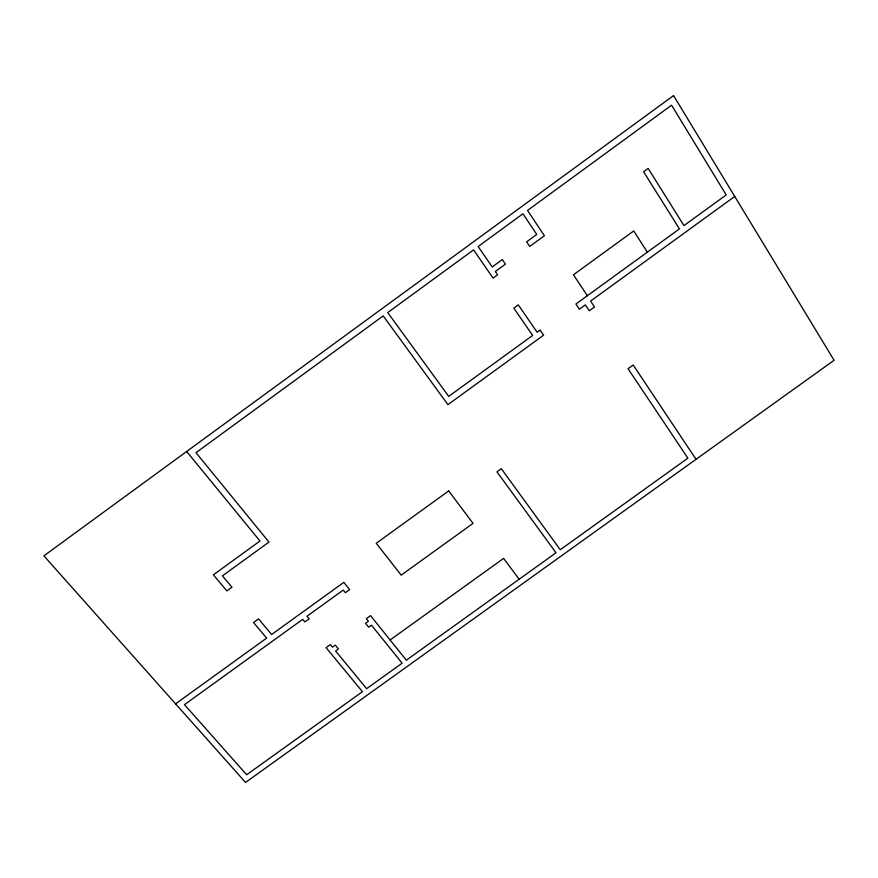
<?xml version="1.0" encoding="UTF-8"?>
<svg xmlns="http://www.w3.org/2000/svg" width="878" height="878" viewBox="0 0 878 878"><rect width="100%" height="100%" fill="white"/><g stroke="black" fill="none" stroke-linecap="round" stroke-linejoin="round"><path stroke-width="1.32" d="M734.743 196.452L590.587 301.077L594.527 306.993L589.314 310.779L585.363 304.875L579.392 309.21L575.913 304.029L679.44 228.873L643.596 171.781L648.183 168.433L683.951 225.591L726.194 194.927L671.582 105.184L527.524 210.446L544.404 235.732L529.719 246.444L526.613 241.845L536.754 234.448L522.937 213.793L478.148 246.52L492.207 266.945L502.315 259.57L505.443 264.146L495.346 271.511L497.606 274.803L493.063 278.106L473.571 249.868L387.736 312.579L448.702 396.384L532.639 335.451L513.784 308.134L518.294 304.864L537.106 332.202L540.091 330.04L543.614 335.176L447.923 404.626L383.203 315.904L195.992 452.686L268.964 542.088L222.419 575.847L231.968 587.217L226.897 590.894L213.376 574.838L259.965 541.024L186.652 451.479M175.6 703.838L266.649 638.097L253.533 622.524L258.549 618.891L271.642 634.498L343.847 582.366L349.653 589.599L345.361 592.705L343.243 590.071L306.993 616.246L309.133 618.847L304.853 621.931L302.701 619.341L184.479 704.661L246.674 774.758L362.438 691.688L326.089 647.668L330.337 644.606L332.444 647.152L335.275 645.11L338.414 648.941L335.594 650.971L366.631 688.681L402.124 663.208L371.482 625.147L368.639 627.188L365.533 623.325L368.376 621.284L366.302 618.705L370.56 615.643L406.338 660.19L556.015 552.789L496.948 471.826L501.294 468.676L560.263 549.738L687.88 458.173L628.055 368.727L633.203 365.007L696.034 459.304M390.106 639.974L503.61 558.408L519.172 579.228M587.382 295.71L573.444 274.792L633.74 230.947L647.349 252.173M673.558 95.57L43.9 555.84L245.544 782.43L834.1 360.276L673.558 95.57M448.713 490.912L376.245 543.273L401.202 575.145L473.022 523.376L448.713 490.912"/></g></svg>
